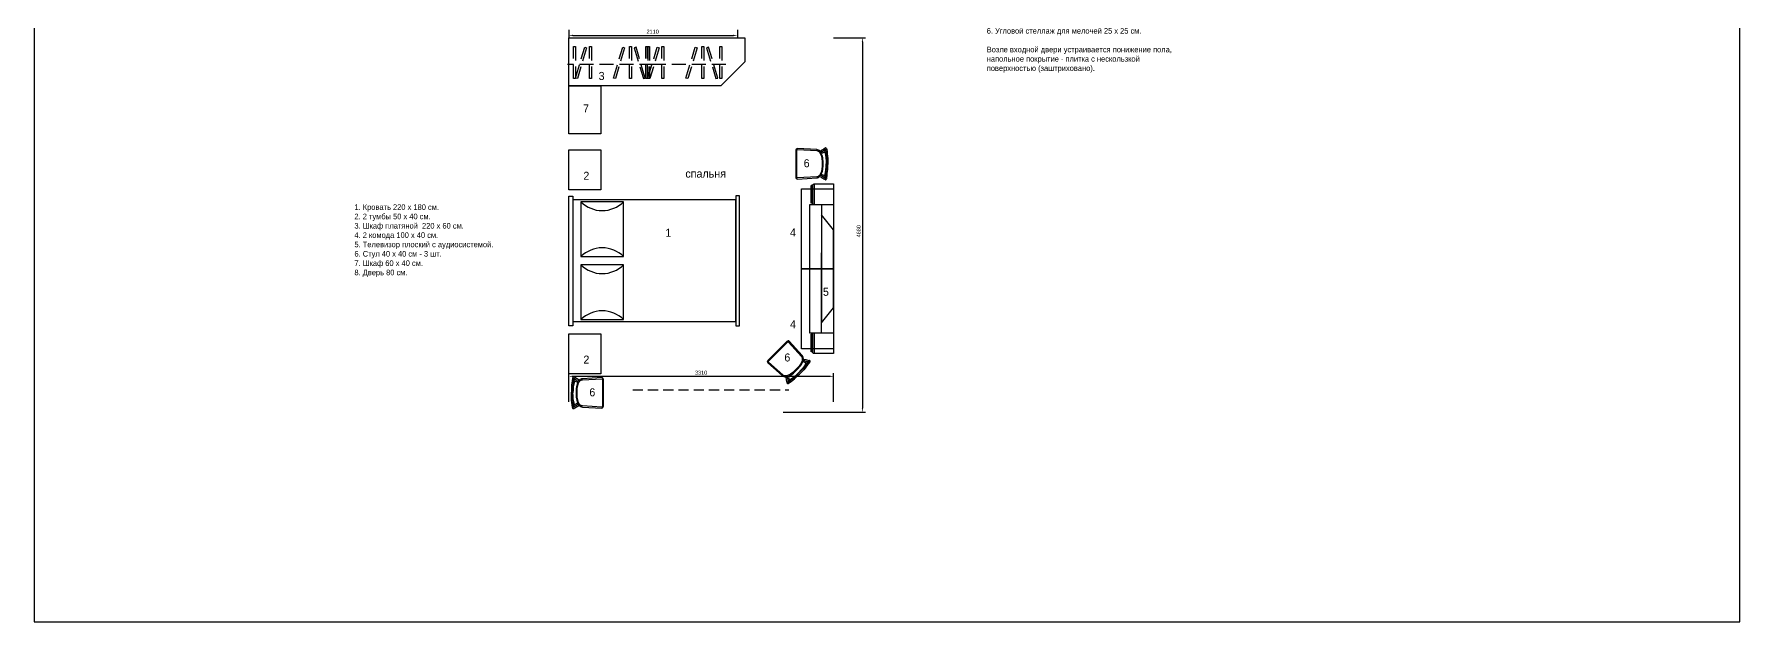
# Model space of a CAD drawing. Header units: millimetres. Extents: x -2161 to 29909, y 190 to 21725.
# Drawn here: x -2161 to 19160, y 190 to 7536 of the extents above; entities that cross this region are included whole.
import ezdxf

# ---------------------------------------------------------------- set-up
doc = ezdxf.new("R2010")
doc.units = ezdxf.units.MM
doc.linetypes.add('DASHED', pattern=[19.05, 12.7, -6.35])
doc.linetypes.add('MEDDASH', pattern=[0.25, 0.175, -0.075])
for name, color, linetype in [('04 Мебель', 5, 'Continuous'), ('05 Шторы', 5, 'DASHED'), ('07 Аксессуары', 6, 'Continuous'), ('08 Размеры', 7, 'Continuous')]:
    doc.layers.add(name, color=color, linetype=linetype)
doc.layers.add('100 noprint', color=1, linetype='Continuous', plot=False)
doc.styles.get("Standard").update_dxf_attribs({"font": 'Ubuntu-R.ttf'})
doc.dimstyles.new('ISO-25', dxfattribs={"dimtxt": 2.5, "dimasz": 2.5, "dimexe": 1.25, "dimexo": 0.625, "dimtad": 1, "dimtxsty": 'Standard', "dimcen": 2.5, "dimadec": 0, "dimazin": 0, "dimtfac": 1, "dimtmove": 0, "dimatfit": 3, "dimfxl": 1, "dimarcsym": 0})

# ---------------------------------------------------------------- blocks, each defined once
blk = doc.blocks.new('BEDQUN01')
for p, q in [((-31.993343, -1.985212), (-31.993343, 0)), ((-31.993343, 0), (31.860609, 0)), ((31.860609, 0), (31.860609, -2.022006)), ((30.02491, -1.985212), (-31.993343, -1.985212)), ((-29.93149, -1.985212), (-29.93149, -82.229378)), ((-1.935882, -6.010681), (-28.93832, -6.010681)), ((-28.93832, -6.010681), (-28.93832, -26.989082)), ((-1.935882, -26.989082), (-1.935882, -6.010681)), ((29.063831, -6.010681), (2.061394, -6.010681)), ((2.061394, -6.010681), (2.061394, -26.989082)), ((31.860609, -2.022006), (27.026873, -2.022006)), ((29.063831, -26.989082), (29.063831, -6.010681)), ((30.02491, -82.229378), (30.02491, -1.985212)), ((-28.93832, -26.989082), (-1.935882, -26.989082)), ((2.061394, -26.989082), (29.063831, -26.989082)), ((31.993343, -82.229378), (-31.944923, -82.229378)), ((-31.944923, -82.229378), (-31.944923, -83.986069)), ((-29.93149, -82.229378), (30.02491, -82.229378)), ((31.993343, -83.986069), (31.993343, -82.229378)), ((-31.944923, -83.986069), (31.993343, -83.986069))]:
    blk.add_line(p, q)
for centre, start, end in [((-39.427521, -16.499882), 0, 45), ((8.553318, -16.499882), 134.999998, 180), ((-8.427806, -16.499882), 0, 45.000002), ((39.553032, -16.499882), 135, 180), ((-39.427521, -16.499882), 315, 0), ((8.553318, -16.499882), 180, 225.000002), ((-8.427806, -16.499882), 314.999998, 0), ((39.553032, -16.499882), 180, 225)]:
    blk.add_arc(centre, 14.833969, start, end)
blk = doc.blocks.new('A$C27B31319')
at = {"linetype": 'Continuous'}
for p, q in [((-1036, -223), (-1036, 17)), ((-1036, 17), (-776, 17)), ((-1036, 17), (-776, 17)), ((-1036, -223), (-1036, 17)), ((-776, 17), (-776, -223)), ((-776, 17), (-776, -223)), ((824, 17), (1084, 17)), ((824, 17), (1084, 17)), ((824, -223), (824, 17)), ((824, -223), (824, 17)), ((1084, 17), (1084, -223)), ((1084, 17), (1084, -223)), ((-776, -223), (-1036, -223)), ((-1035, -227), (-1036, -223)), ((-1035, -227), (-1036, -223)), ((-1034, -230), (-1035, -227)), ((-1034, -230), (-1035, -227)), ((-1033, -233), (-1034, -230)), ((-1033, -233), (-1034, -230)), ((-1031, -236), (-1033, -233)), ((-1031, -236), (-1033, -233)), ((-1028, -239), (-1031, -236)), ((-1028, -239), (-1031, -236)), ((-1026, -241), (-1028, -239)), ((-1026, -241), (-1028, -239)), ((-1022, -242), (-1026, -241)), ((-1022, -242), (-1026, -241)), ((-1019, -243), (-1022, -242)), ((-1019, -243), (-1022, -242)), ((-1016, -243), (-1019, -243)), ((-1016, -243), (-1019, -243)), ((-796, -243), (-1016, -243)), ((-1016, -263), (-1016, -243)), ((-796, -253), (-1016, -253)), ((-1016, -253), (-1016, -263)), ((-796, -263), (-1016, -263)), ((-796, -263), (-1016, -263)), ((-999, -243), (-999, -253)), ((-993, -243), (-993, -253)), ((-926, -248), (-926, -243)), ((-886, -248), (-926, -248)), ((-886, -243), (-886, -248)), ((-819, -243), (-819, -253)), ((-813, -243), (-813, -253)), ((-792, -243), (-796, -243)), ((-792, -243), (-796, -243)), ((-796, -243), (-796, -263)), ((-796, -253), (-796, -263)), ((-789, -242), (-792, -243)), ((-789, -242), (-792, -243)), ((-786, -241), (-789, -242)), ((-786, -241), (-789, -242)), ((-783, -239), (-786, -241)), ((-783, -239), (-786, -241)), ((-780, -236), (-783, -239)), ((-780, -236), (-783, -239)), ((-778, -233), (-780, -236)), ((-778, -233), (-780, -236)), ((-777, -230), (-778, -233)), ((-777, -230), (-778, -233)), ((-776, -227), (-777, -230)), ((-776, -227), (-777, -230)), ((-776, -223), (-776, -227)), ((-776, -223), (-776, -223)), ((-776, -223), (-776, -227)), ((825, -227), (824, -223)), ((1084, -223), (824, -223)), ((825, -227), (824, -223)), ((826, -230), (825, -227)), ((826, -230), (825, -227)), ((827, -233), (826, -230)), ((827, -233), (826, -230)), ((829, -236), (827, -233)), ((829, -236), (827, -233)), ((832, -239), (829, -236)), ((832, -239), (829, -236)), ((834, -241), (832, -239)), ((834, -241), (832, -239)), ((838, -242), (834, -241)), ((838, -242), (834, -241)), ((841, -243), (838, -242)), ((841, -243), (838, -242)), ((844, -243), (841, -243)), ((844, -243), (841, -243)), ((1064, -243), (844, -243)), ((844, -263), (844, -243)), ((1064, -253), (844, -253)), ((844, -253), (844, -263)), ((1064, -263), (844, -263)), ((1064, -263), (844, -263)), ((861, -243), (861, -253)), ((867, -243), (867, -253)), ((934, -248), (934, -243)), ((974, -248), (934, -248)), ((974, -243), (974, -248)), ((1041, -243), (1041, -253)), ((1047, -243), (1047, -253)), ((1068, -243), (1064, -243)), ((1064, -243), (1064, -263)), ((1068, -243), (1064, -243)), ((1064, -253), (1064, -263)), ((1071, -242), (1068, -243)), ((1071, -242), (1068, -243)), ((1074, -241), (1071, -242)), ((1074, -241), (1071, -242)), ((1077, -239), (1074, -241)), ((1077, -239), (1074, -241)), ((1080, -236), (1077, -239)), ((1080, -236), (1077, -239)), ((1082, -233), (1080, -236)), ((1082, -233), (1080, -236)), ((1083, -230), (1082, -233)), ((1083, -230), (1082, -233)), ((1084, -227), (1083, -230)), ((1084, -227), (1083, -230)), ((1084, -223), (1084, -227)), ((1084, -223), (1084, -223)), ((1084, -223), (1084, -227))]:
    blk.add_line(p, q, dxfattribs=at)
at = {"ltscale": 10}
for p, q in [((-463, 17), (-651, -133)), ((512, 17), (-463, 17)), ((699, -133), (512, 17)), ((-776, -133), (699, -133)), ((-776, -133), (-776, -283)), ((824, -133), (-176, -133)), ((824, -283), (824, -133)), ((-776, -283), (824, -283))]:
    blk.add_line(p, q, dxfattribs=at)
blk = doc.blocks.new('A$C51B264FC')
at = {"color": 0, "linetype": 'MEDDASH'}
blk.add_line((1.075, 0.175), (0, 0.175), dxfattribs=at)
for points in [[(0.1, 0), (0.075, 0), (0.075, 0.4), (0.1, 0.4)], [(0.125, 0), (0.101, 0.006), (0.217, 0.391), (0.241, 0.385)], [(0.3, 0), (0.275, 0), (0.275, 0.4), (0.3, 0.4)], [(0.6, 0), (0.576, 0.006), (0.692, 0.391), (0.716, 0.385)], [(0.8, 0), (0.775, 0), (0.775, 0.4), (0.8, 0.4)], [(0.95, 0), (0.974, 0.006), (0.858, 0.391), (0.834, 0.385)], [(1.025, 0), (1, 0), (1, 0.4), (1.025, 0.4)]]:
    blk.add_lwpolyline(points, close=True, dxfattribs=at)
blk = doc.blocks.new('*D32')
at = {"layer": '08 Размеры', "color": 0, "lineweight": -2}
for p, q in [((4521, 2940), (4521, 3299)), ((4571, 3259), (7781, 3259)), ((7831, 2940), (7831, 3299))]:
    blk.add_line(p, q, dxfattribs=at)
at = {"layer": '08 Размеры', "color": 0}
for points in [[(4571, 3267), (4571, 3251), (4521, 3259)], [(7781, 3251), (7781, 3267), (7831, 3259)]]:
    blk.add_solid(points, dxfattribs=at)
at = {"layer": 'Defpoints', "color": 0}
for p in [(7831, 3259), (4521, 2940), (7831, 2940)]:
    blk.add_point(p, dxfattribs=at)
at = {"layer": '08 Размеры', "color": 0, "insert": (6176, 3305), "char_height": 50, "attachment_point": 5}
blk.add_mtext('3310', dxfattribs=at)
blk = doc.blocks.new('*D33')
at = {"layer": '08 Размеры', "color": 0, "lineweight": -2}
for p, q in [((7831, 7490), (8232, 7490)), ((8192, 7440), (8192, 2860)), ((7201, 2810), (8232, 2810))]:
    blk.add_line(p, q, dxfattribs=at)
at = {"layer": '08 Размеры', "color": 0}
for points in [[(8200, 7440), (8184, 7440), (8192, 7490)], [(8184, 2860), (8200, 2860), (8192, 2810)]]:
    blk.add_solid(points, dxfattribs=at)
at = {"layer": 'Defpoints', "color": 0}
for p in [(7831, 7490), (7201, 2810), (8192, 2810)]:
    blk.add_point(p, dxfattribs=at)
at = {"layer": '08 Размеры', "color": 0, "insert": (8146, 5072), "char_height": 50, "attachment_point": 5, "rotation": 90}
blk.add_mtext('4680', dxfattribs=at)
blk = doc.blocks.new('*D50')
at = {"layer": '08 Размеры', "color": 0, "lineweight": -2}
for p, q in [((4521, 7590), (4521, 7480)), ((4571, 7520), (6581, 7520)), ((6631, 7590), (6631, 7480))]:
    blk.add_line(p, q, dxfattribs=at)
at = {"layer": '08 Размеры', "color": 0}
for points in [[(4571, 7528), (4571, 7512), (4521, 7520)], [(6581, 7512), (6581, 7528), (6631, 7520)]]:
    blk.add_solid(points, dxfattribs=at)
at = {"layer": 'Defpoints', "color": 0}
for p in [(4521, 7590), (6631, 7590), (6631, 7520)]:
    blk.add_point(p, dxfattribs=at)
at = {"layer": '08 Размеры', "color": 0, "insert": (5571, 7566), "char_height": 50, "attachment_point": 5}
blk.add_mtext('2110', dxfattribs=at)
blk = doc.blocks.new('A$C727F0508')
at = {"linetype": 'Continuous'}
for p, q in [((-11, 359), (-10, 362)), ((-11, 359), (-10, 356)), ((-10, 362), (-9, 365)), ((-9, 354), (-10, 356)), ((-9, 365), (-5, 369)), ((-9, 354), (-8, 353)), ((1, 338), (-8, 353)), ((-5, 369), (0, 372)), ((12, 249), (-1, 8)), ((0, 372), (5, 374)), ((9, 326), (1, 338)), ((5, 374), (12, 376)), ((5, 355), (7, 357)), ((7, 357), (8, 358)), ((8, 358), (11, 359)), ((17, 347), (8, 358)), ((16, 316), (9, 326)), ((11, 359), (15, 360)), ((12, 376), (39, 379)), ((14, 261), (12, 249)), ((12, 8), (25, 249)), ((18, 272), (14, 261)), ((15, 360), (42, 364)), ((28, 297), (16, 316)), ((26, 335), (17, 347)), ((25, 282), (18, 272)), ((22, 352), (21, 349)), ((22, 344), (21, 349)), ((22, 352), (23, 354)), ((27, 334), (22, 344)), ((23, 354), (26, 359)), ((33, 291), (25, 282)), ((25, 249), (27, 258)), ((26, 359), (31, 362)), ((29, 332), (26, 335)), ((32, 326), (27, 334)), ((27, 258), (31, 268)), ((28, 297), (38, 295)), ((31, 362), (32, 363)), ((31, 268), (37, 277)), ((35, 320), (32, 326)), ((44, 299), (33, 291)), ((35, 319), (35, 320)), ((35, 319), (38, 315)), ((37, 277), (44, 284)), ((38, 346), (39, 347)), ((38, 315), (48, 311)), ((38, 295), (44, 301)), ((39, 379), (67, 382)), ((39, 348), (40, 349)), ((43, 341), (39, 348)), ((39, 347), (39, 348)), ((39, 314), (43, 310)), ((40, 349), (43, 350)), ((42, 364), (69, 367)), ((43, 350), (47, 351)), ((48, 333), (43, 341)), ((44, 301), (43, 310)), ((60, 307), (44, 299)), ((44, 284), (53, 290)), ((47, 351), (80, 359)), ((51, 327), (48, 333)), ((48, 311), (54, 319)), ((54, 319), (51, 327)), ((53, 290), (68, 298)), ((78, 315), (60, 307)), ((67, 382), (95, 385)), ((68, 298), (85, 304)), ((69, 367), (96, 369)), ((96, 321), (78, 315)), ((80, 359), (116, 365)), ((85, 304), (101, 309)), ((95, 385), (123, 387)), ((96, 369), (124, 371)), ((115, 325), (96, 321)), ((101, 309), (118, 313)), ((134, 327), (115, 325)), ((116, 365), (152, 368)), ((118, 313), (136, 315)), ((123, 387), (152, 388)), ((124, 371), (152, 372)), ((153, 328), (134, 327)), ((136, 315), (153, 316)), ((152, 388), (180, 388)), ((152, 372), (181, 372)), ((152, 368), (189, 369)), ((226, 328), (153, 328)), ((153, 316), (226, 316)), ((180, 388), (198, 388)), ((181, 372), (198, 372)), ((227, 368), (189, 369)), ((227, 388), (198, 388)), ((226, 372), (198, 372)), ((254, 371), (226, 372)), ((245, 327), (226, 328)), ((226, 316), (243, 315)), ((255, 387), (227, 388)), ((263, 365), (227, 368)), ((243, 315), (260, 313)), ((264, 325), (245, 327)), ((282, 369), (254, 371)), ((284, 385), (255, 387)), ((260, 313), (278, 309)), ((299, 359), (263, 365)), ((283, 321), (264, 325)), ((278, 309), (294, 304)), ((310, 367), (282, 369)), ((301, 315), (283, 321)), ((312, 382), (284, 385)), ((294, 304), (310, 298)), ((332, 351), (299, 359)), ((318, 307), (301, 315)), ((337, 364), (310, 367)), ((310, 298), (326, 290)), ((339, 379), (312, 382)), ((318, 307), (344, 295)), ((324, 319), (328, 327)), ((324, 319), (331, 311)), ((326, 290), (334, 284)), ((328, 327), (331, 333)), ((331, 333), (335, 341)), ((331, 311), (341, 315)), ((336, 350), (332, 351)), ((334, 284), (342, 277)), ((335, 341), (339, 348)), ((339, 349), (336, 350)), ((340, 314), (336, 310)), ((336, 310), (336, 302)), ((336, 302), (343, 297)), ((363, 360), (337, 364)), ((367, 376), (339, 379)), ((340, 348), (339, 349)), ((340, 347), (340, 348)), ((341, 346), (340, 347)), ((343, 319), (341, 315)), ((342, 277), (348, 268)), ((343, 319), (344, 320)), ((343, 297), (352, 299)), ((344, 320), (347, 326)), ((354, 282), (344, 295)), ((348, 362), (347, 363)), ((347, 326), (351, 334)), ((353, 359), (348, 362)), ((348, 268), (352, 258)), ((350, 332), (353, 335)), ((351, 334), (357, 344)), ((352, 299), (363, 316)), ((352, 258), (353, 249)), ((356, 354), (353, 359)), ((353, 335), (362, 347)), ((353, 249), (366, 8)), ((360, 272), (354, 282)), ((357, 352), (356, 354)), ((357, 352), (358, 349)), ((357, 344), (358, 349)), ((365, 261), (360, 272)), ((362, 347), (370, 358)), ((367, 359), (363, 360)), ((363, 316), (369, 326)), ((366, 249), (365, 261)), ((380, 8), (366, 249)), ((373, 374), (367, 376)), ((370, 358), (367, 359)), ((369, 326), (378, 338)), ((372, 357), (370, 358)), ((374, 355), (372, 357)), ((379, 372), (373, 374)), ((378, 338), (387, 353)), ((384, 369), (379, 372)), ((387, 365), (384, 369)), ((387, 365), (388, 362)), ((388, 354), (387, 353)), ((389, 359), (388, 362)), ((388, 354), (389, 356)), ((389, 359), (389, 356)), ((-1, 8), (1, 0)), ((1, 0), (5, -6)), ((13, 5), (12, 8)), ((15, 2), (13, 5)), ((18, 0), (15, 2)), ((21, 0), (18, 0)), ((361, 0), (358, 0)), ((364, 2), (361, 0)), ((366, 5), (364, 2)), ((366, 8), (366, 5)), ((373, -6), (378, 0)), ((378, 0), (380, 8)), ((5, -6), (13, -10)), ((13, -10), (21, -12)), ((358, 0), (21, 0)), ((21, -12), (358, -12)), ((358, -12), (366, -10)), ((366, -10), (373, -6))]:
    blk.add_line(p, q, dxfattribs=at)

msp = doc.modelspace()

# ---------------------------------------------------------------- linework, layer by layer
at = {"layer": '04 Мебель'}
for points in [[(6121.234, 6890.115), (4521.234, 6890.115), (4521.234, 7490.115), (6721.234, 7490.115), (6721.234, 7190.115), (6421.234, 6890.115)], [(4521.234, 6890.115), (4921.234, 6890.115), (4921.234, 6290.115), (4521.234, 6290.115)], [(4521.234, 6090.115), (4921.234, 6090.115), (4921.234, 5590.115), (4521.234, 5590.115)], [(7431.234, 4603.361), (7431.234, 5603.361), (7831.234, 5603.361), (7831.234, 4603.361)], [(7431.234, 3603.361), (7431.234, 4603.361), (7831.234, 4603.361), (7831.234, 3603.361)], [(4521.234, 3790.115), (4921.234, 3790.115), (4921.234, 3290.115), (4521.234, 3290.115)]]:
    msp.add_lwpolyline(points, close=True, dxfattribs=at)
at = {"layer": '05 Шторы', "ltscale": 10}
msp.add_line((5321.234, 3090.115), (7271.234, 3090.115), dxfattribs=at)
at = {"layer": '100 noprint'}
msp.add_lwpolyline([(-2160.605, 20253.528), (-2160.605, 189.863), (19159.948, 189.863), (19159.948, 20253.528)], close=True, dxfattribs=at)

# ---------------------------------------------------------------- block references
at = {"layer": '04 Мебель', "xscale": 1000, "yscale": 1000, "zscale": 1000}
for p in [(4504.726, 6979.738), (5410.746, 6979.738)]:
    msp.add_blockref('A$C51B264FC', p, dxfattribs=at)
at = {"layer": '04 Мебель'}
for p, rotation in [((7371.762, 6104.555), 270), ((7271.598, 3701.953), 225), ((4943.066, 2863.435), 89.99999999999999)]:
    msp.add_blockref('A$C727F0508', p, dxfattribs=dict(at, rotation=rotation))
at = {"layer": '04 Мебель', "xscale": 25.39999999999964, "yscale": 25.39999999999964, "zscale": 25.39999999999964, "rotation": 89.99999999999999}
msp.add_blockref('BEDQUN01', (4521.234, 4702.336), dxfattribs=at)
at = {"layer": '07 Аксессуары', "rotation": 270}
msp.add_blockref('A$C27B31319', (7814.526, 4627.717), dxfattribs=at)

# ---------------------------------------------------------------- texts
at = {"linetype": 'Continuous'}
for s, p in [('3', (4895.142, 6963.017)), ('7', (4700.671, 6556.411)), ('6', (7458.067, 5871.731)), ('2', (4704.931, 5715.41)), ('спальня', (5979.528, 5742.553)), ('1', (5729.607, 5003.658)), ('4', (7286.896, 5006.855)), ('5', (7699.266, 4265.176)), ('4', (7286.896, 3859.054)), ('2', (4704.931, 3417.913)), ('6', (7216.872, 3444.227)), ('6', (4779.42, 3009.311))]:
    msp.add_text(s, height=100, dxfattribs=at).set_placement(p)
at = {"char_height": 70, "width": 2318.60368, "attachment_point": 1}
for s, insert in [('{1.  "Шведская стенка" для кошек 40 х 30 см.\\P2. Шкаф платяной 200 х 60 см.\\P3. Гарнитур прихожей 1200 х 300 см.\\P4. Банкетка 90 х 40 см.\\P5. Технический шкаф 100 х 30 см (встроенный).\\P6. Угловой стеллаж для мелочей 25 х 25 см.\\P\\PВозле входной двери устраивается понижение пола, напольное покрытие - плитка с нескользкой поверхностью (заштриховано).}', (9746.202, 8195.096)), ('{1. Кровать 220 х 180 см.\\P2. 2 тумбы 50 х 40 см.\\P3. Шкаф платяной  220 х 60 см.\\P4. 2 комода 100 х 40 см.\\P5. Телевизор плоский с аудиосистемой.\\P6. Стул 40 х 40 см - 3 шт.\\P7. Шкаф 60 х 40 см.\\P8. Дверь 80 см.}', (1842.907, 5408.737))]:
    msp.add_mtext(s, dxfattribs=dict(at, insert=insert))

# ---------------------------------------------------------------- dimensions: what is measured, and where the dimension line sits
at = {"layer": '08 Размеры'}
for base, p1, p2, override, picture, middle in [((6631.234, 7519.92), (4521.234, 7590.115), (6631.234, 7590.115), {"dimtxt": 50, "dimasz": 50, "dimexe": 40, "dimexo": 0, "dimgap": 20}, '*D50', (5571.234, 7519.92)), ((7831.234, 3259.074), (4521.234, 2940.115), (7831.234, 2940.115), {"dimtxt": 50, "dimasz": 50, "dimexe": 40, "dimexo": 0, "dimgap": 20, "dimlfac": 1}, '*D32', (6176.234, 3259.074))]:
    dim = msp.add_linear_dim(base=base, p1=p1, p2=p2, dimstyle='ISO-25', override=override, dxfattribs=at)
    dim.commit()
    dim.dimension.update_dxf_attribs({"geometry": picture, "text_midpoint": middle, "dimtype": 160})
dim = msp.add_linear_dim(base=(8192.13, 2810.115), p1=(7831.234, 7490.115), p2=(7201.234, 2810.115), angle=90, dimstyle='ISO-25', override={"dimtxt": 50, "dimasz": 50, "dimexe": 40, "dimexo": 0, "dimgap": 20}, dxfattribs=at)
dim.commit()
dim.dimension.update_dxf_attribs({"geometry": '*D33', "text_midpoint": (8192.13, 5071.977), "dimtype": 160})

doc.saveas('drawing.dxf')
